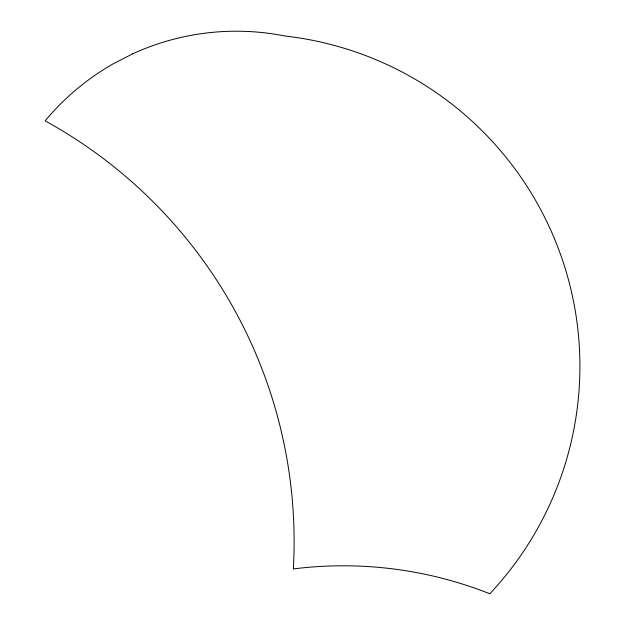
<?xml version="1.0" encoding="UTF-8"?>
<svg xmlns="http://www.w3.org/2000/svg" width="625" height="625" viewBox="0 0 625 625"><rect width="100%" height="100%" fill="white"/><g stroke="black" fill="none" stroke-linecap="round" stroke-linejoin="round"><path stroke-width="0.94" d="M132.711 53.812L112.93 63.969A248.625 248.625 0 0 0 45.133 120.859A479.945 479.945 0 0 1 293.328 568.93A398.211 398.211 0 0 1 489.828 593.75A332.336 332.336 0 0 0 284.852 36A248.625 248.625 0 0 0 132.711 53.812"/></g></svg>
